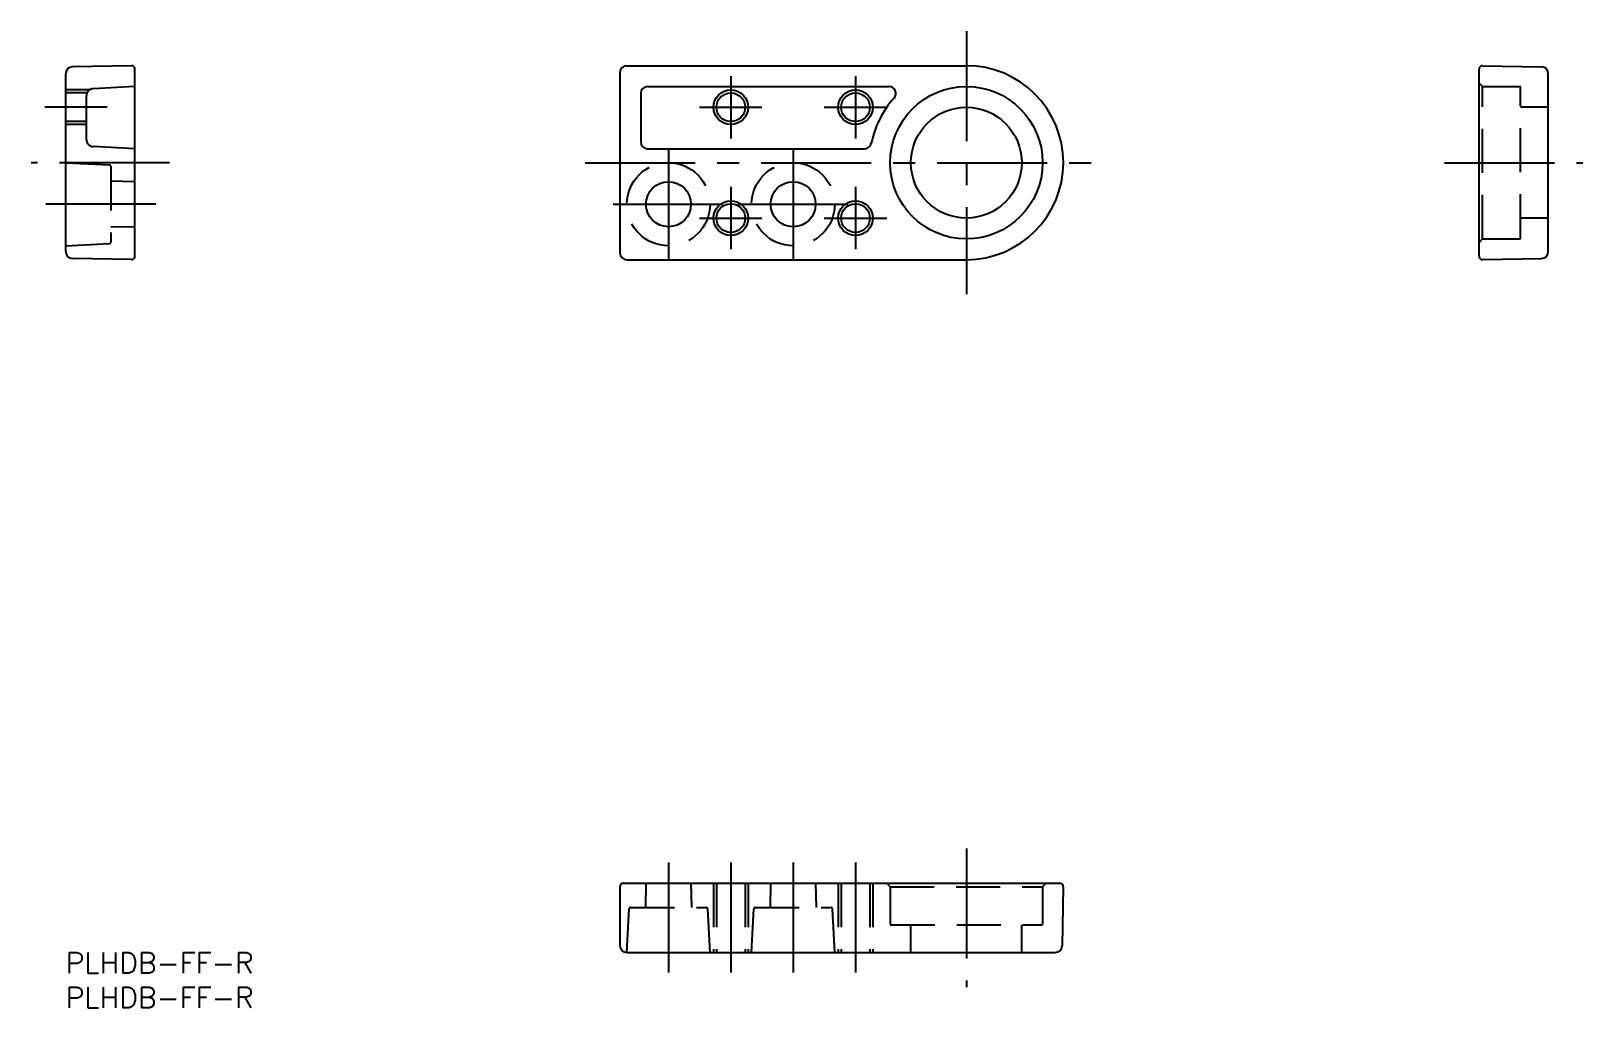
# Model space of a CAD drawing. Extents: x -5 to 219, y -8 to 133.
import ezdxf

# ---------------------------------------------------------------- set-up
doc = ezdxf.new("R2010")
doc.units = 0
doc.header["$LTSCALE"] = 0.5
doc.linetypes.add('CENTER', pattern=[50.8, 31.75, -6.35, 6.35, -6.35])
doc.linetypes.add('DASHED', pattern=[19.05, 12.7, -6.35])
for name, color, linetype in [('MSM_CENTER', 1, 'CENTER'), ('MSM_CONTINUOUS', 7, 'CONTINUOUS'), ('MSM_DASHED', 4, 'DASHED'), ('MSM_NARROW', 5, 'CONTINUOUS'), ('MSM_PART_NUMBER', 7, 'CONTINUOUS')]:
    doc.layers.add(name, color=color, linetype=linetype)
doc.styles.get("Standard").update_dxf_attribs({"font": 'txt.shx', "height": 3, "bigfont": 'bigfont.shx'})

msp = doc.modelspace()

# ---------------------------------------------------------------- linework, layer by layer
at = {"layer": 'MSM_CENTER'}
for p, q in [((130, 133), (130, 95)), ((96, 126.5), (96, 117.5)), ((114, 126.5), (114, 117.5)), ((6, 122), (-3, 122)), ((91.5, 122), (100.5, 122)), ((109.5, 122), (118.5, 122)), ((87, 116), (87, 100)), ((105, 116), (105, 100)), ((15, 114), (-5, 114)), ((75, 114), (149, 114)), ((199, 114), (219, 114)), ((96, 110.5), (96, 101.5)), ((114, 110.5), (114, 101.5)), ((13, 108), (-3, 108)), ((79, 108), (95, 108)), ((97, 108), (113, 108)), ((91.5, 106), (100.5, 106)), ((109.5, 106), (118.5, 106)), ((130, 15), (130, -5)), ((87, 13), (87, -3)), ((96, 13), (96, -3)), ((105, 13), (105, -3)), ((114, 13), (114, -3))]:
    msp.add_line(p, q, dxfattribs=at)
at = {"layer": 'MSM_CONTINUOUS'}
for p, q in [((9.49, 127.99), (0.98, 127.84)), ((81, 128), (130, 128)), ((204.51, 127.99), (213.02, 127.84)), ((0, 101.16), (0, 126.84)), ((10, 100.51), (10, 127.49)), ((80, 127), (80, 101)), ((204, 100.51), (204, 127.49)), ((214, 101.16), (214, 126.84)), ((83, 124), (83, 117)), ((84, 125), (118.82, 125)), ((84, 116), (115.3, 116)), ((9.49, 100.01), (0.98, 100.16)), ((81, 100), (130, 100)), ((204.51, 100.01), (213.02, 100.16)), ((80, 9.5), (80, 1)), ((80.5, 10), (143.49, 10)), ((143.99, 9.49), (143.84, 0.98)), ((81, 0), (142.84, 0))]:
    msp.add_line(p, q, dxfattribs=at)
for centre, radius in [((96, 122), 2.07), ((114, 122), 2.07), ((130, 114), 11), ((130, 114), 8), ((87, 108), 3.25), ((105, 108), 3.25), ((96, 106), 2.07), ((114, 106), 2.07)]:
    msp.add_circle(centre, radius, dxfattribs=at)
for centre, radius, start, end in [((1, 126.84), 1, 91, 180), ((9.5, 127.49), 0.5, 0, 91), ((81, 127), 1, 90, 180), ((130, 114), 14, 270, 90), ((204.5, 127.49), 0.5, 89, 180), ((213, 126.84), 1, 0, 89), ((84, 124), 1, 90, 180), ((130, 114), 14, 138.1897, 168.463), ((118.82, 124), 1, 318.1897, 90), ((84, 117), 1, 180, 270), ((115.3, 117), 1, 270, 348.463), ((1, 101.16), 1, 180, 269), ((81, 101), 1, 180, 270), ((213, 101.16), 1, 271, 0), ((9.5, 100.51), 0.5, 269, 0), ((204.5, 100.51), 0.5, 180, 271), ((80.5, 9.5), 0.5, 90, 180), ((143.49, 9.5), 0.5, 359, 90), ((81, 1), 1, 180, 270), ((142.84, 1), 1, 270, 359)]:
    msp.add_arc(centre, radius, start, end, dxfattribs=at)
at = {"layer": 'MSM_DASHED'}
for p, q in [((204.5, 125), (204, 125.5)), ((3.42, 124.5), (0, 124.5)), ((3.05, 124.07), (0, 124.07)), ((3, 117.32), (3, 123.68)), ((10, 125), (3.95, 124.68)), ((204.5, 125), (209.9, 125)), ((204.5, 103), (204.5, 125)), ((210, 103.1), (210, 124.9)), ((214, 122), (210, 122)), ((3, 119.93), (0, 119.93)), ((3, 119.5), (0, 119.5)), ((10, 116), (3.95, 116.32)), ((0, 114), (6.31, 113.67)), ((6.5, 113.47), (6.5, 102.53)), ((10, 111.25), (6.5, 111.31)), ((214, 106), (210, 106)), ((10, 104.75), (6.5, 104.69)), ((0, 102), (6.31, 102.33)), ((204.5, 103), (204, 102.5)), ((204.5, 103), (209.9, 103)), ((83.75, 10), (83.69, 6.5)), ((90.25, 10), (90.31, 6.5)), ((93.5, 10), (93.5, 0)), ((93.93, 10), (93.93, 0)), ((98.07, 10), (98.07, 0)), ((98.5, 10), (98.5, 0)), ((101.75, 10), (101.69, 6.5)), ((108.25, 10), (108.31, 6.5)), ((111.5, 10), (111.5, 0)), ((111.93, 10), (111.93, 0)), ((116.07, 10), (116.07, 0)), ((116.5, 10), (116.5, 0)), ((119, 9.5), (118.5, 10)), ((119, 9.5), (119, 4.1)), ((119, 9.5), (141, 9.5)), ((141, 9.5), (141.5, 10)), ((141, 9.5), (141, 4.1)), ((81, 0), (81.33, 6.31)), ((81.53, 6.5), (92.47, 6.5)), ((93, 0), (92.67, 6.31)), ((99, 0), (99.33, 6.31)), ((99.53, 6.5), (110.47, 6.5)), ((111, 0), (110.67, 6.31)), ((119.1, 4), (140.9, 4)), ((122, 0), (122, 4)), ((138, 0), (138, 4))]:
    msp.add_line(p, q, dxfattribs=at)
for centre in [(87, 108), (105, 108)]:
    msp.add_circle(centre, 6, dxfattribs=at)
for centre, radius, start, end in [((4, 123.68), 1, 93, 180), ((209.9, 124.9), 0.1, 0, 90), ((4, 117.32), 1, 180, 267), ((6.3, 113.47), 0.2, 0, 87), ((209.9, 103.1), 0.1, 270, 0), ((6.3, 102.53), 0.2, 273, 0), ((81.53, 6.3), 0.2, 90, 177), ((92.47, 6.3), 0.2, 3, 90), ((99.53, 6.3), 0.2, 90, 177), ((110.47, 6.3), 0.2, 3, 90), ((119.1, 4.1), 0.1, 180, 270), ((140.9, 4.1), 0.1, 270, 0)]:
    msp.add_arc(centre, radius, start, end, dxfattribs=at)
at = {"layer": 'MSM_NARROW'}
for centre in [(96, 122), (114, 122), (96, 106), (114, 106)]:
    msp.add_circle(centre, 2.5, dxfattribs=at)

# ---------------------------------------------------------------- texts
at = {"layer": 'MSM_PART_NUMBER'}
for p in [(0, -3), (0, -8)]:
    msp.add_text('PLHDB-FF-R', height=3, dxfattribs=at).set_placement(p)

doc.saveas('drawing.dxf')
